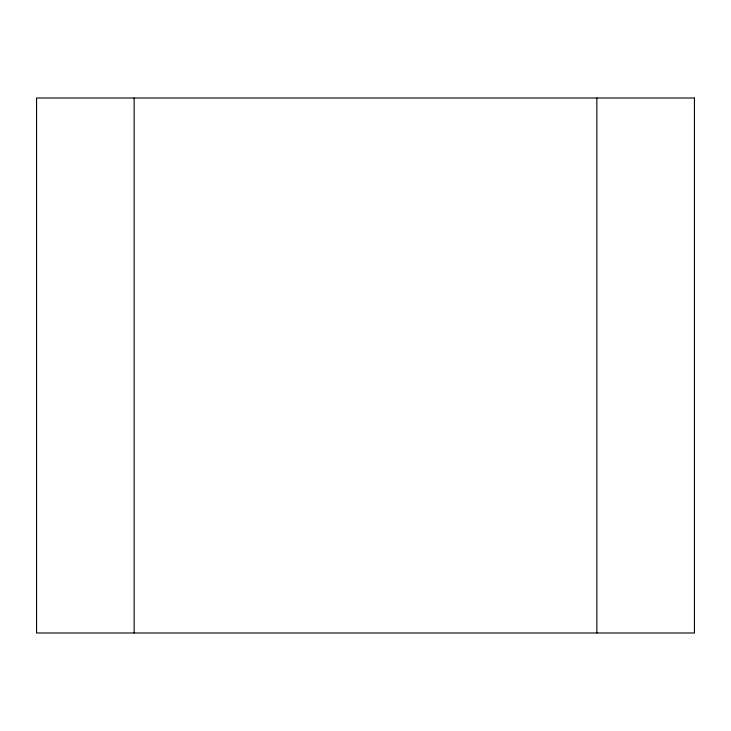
<?xml version="1.0" encoding="UTF-8"?>
<svg xmlns="http://www.w3.org/2000/svg" width="731" height="731" viewBox="0 0 731 731"><rect width="100%" height="100%" fill="white"/><g stroke="black" fill="none" stroke-linecap="round" stroke-linejoin="round"><path stroke-width="1.1" d="M596.852 98.009L596.852 632.991M134.148 98.009L134.148 632.991M694.45 98.009L36.55 98.009L36.55 632.991L694.45 632.991L694.45 98.009"/></g></svg>
